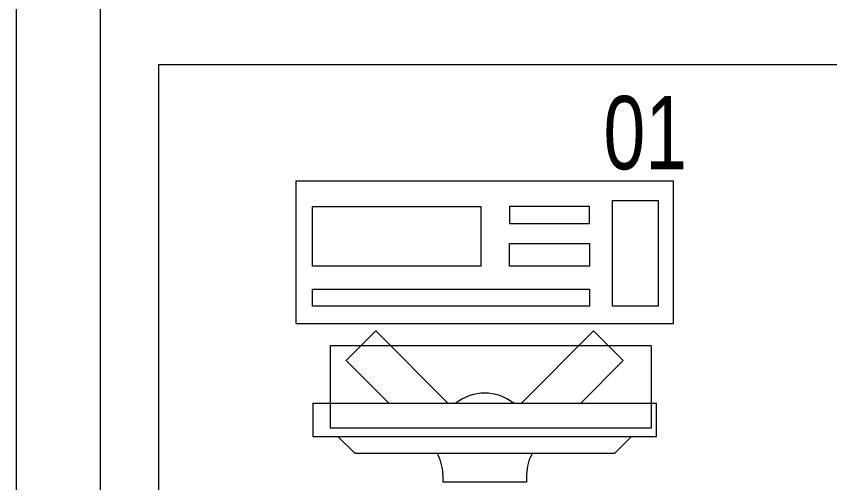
# Model space of a CAD drawing. Header units: millimetres. Extents: x -160614 to 59925, y -157025 to 0.
# Drawn here: x -105460 to -104490, y -112986 to -112429 of the extents above; entities that cross this region are included whole.
import ezdxf

# ---------------------------------------------------------------- set-up
doc = ezdxf.new("R2010")
doc.units = ezdxf.units.MM
doc.header["$LTSCALE"] = 8
doc.layers.get('0').update_dxf_attribs({"color": 9, "lineweight": 5})
for name, color, linetype, lineweight in [('72_EGR_EQP_TAG', 9, 'Continuous', 5), ('LOADING', 9, 'Continuous', 5), ('Walls', 9, 'Continuous', 5)]:
    doc.layers.add(name, color=color, linetype=linetype, lineweight=lineweight)
doc.layers.get('0').off()
doc.layers.get('0').freeze()
doc.styles.add('X3G_ENTITY_257CFD', font='swisscl.ttf', dxfattribs={"height": 200})

# ---------------------------------------------------------------- blocks, each defined once
blk = doc.blocks.new('GF21043-P')
for p, q in [((0.8, 0), (0.8, 0.75)), ((-0.8, 0), (0.8, 0))]:
    blk.add_line(p, q)
blk = doc.blocks.new('ITCWLS1-P')
at = {"layer": 'LOADING'}
for p, q in [((-0.17, 0.45), (-0.17, 0)), ((-0.17, 0.45), (0, 0.45)), ((0, 0.45), (0, 0)), ((-0.26509, 0.43, 0), (-0.30509, 0.43, 0)), ((-0.30509, 0.43, 0), (-0.30509, 0.02, 0)), ((-0.26509, 0.43, 0), (-0.26509, 0.02, 0)), ((-0.14957, 0.43047), (-0.12914, 0.43047)), ((-0.12914, 0.43047), (-0.12914, 0.40893)), ((-0.197, 0.40939), (-0.295, 0.40939)), ((-0.295, 0.02639), (-0.295, 0.40939)), ((-0.197, 0.02639), (-0.197, 0.40939)), ((-0.32509, 0.38, 0), (-0.30509, 0.4, 0)), ((-0.32509, 0.38, 0), (-0.32509, 0.07, 0)), ((-0.35032, 0.275), (-0.35961, 0.275)), ((-0.35961, 0.175), (-0.35961, 0.275)), ((-0.35032, 0.175), (-0.35961, 0.175)), ((-0.32509, 0.07, 0), (-0.30509, 0.05, 0)), ((-0.30509, 0.02, 0), (-0.26509, 0.02, 0)), ((-0.197, 0.02639), (-0.295, 0.02639)), ((-0.17, 0), (0, 0))]:
    blk.add_line(p, q, dxfattribs=at)
at = {"layer": 'LOADING', "extrusion": (2.48281e-10, 3.18408e-10, -1)}
for p, q in [((-0.26509, 0.33952), (-0.21443, 0.39019)), ((-0.17907, 0.35483), (-0.21443, 0.39019)), ((-0.26509, 0.26881), (-0.17907, 0.35483))]:
    blk.add_line(p, q, dxfattribs=at)
at = {"layer": 'LOADING', "extrusion": (2.48281e-10, -3.18408e-10, -1)}
for p, q in [((-0.26509, 0.18119), (-0.17907, 0.09517)), ((-0.26509, 0.11048), (-0.21443, 0.05981)), ((-0.17907, 0.09517), (-0.21443, 0.05981))]:
    blk.add_line(p, q, dxfattribs=at)
at = {"layer": 'LOADING'}
for points in [[(-0.12914, 0.40893), (-0.12914, 0.09996), (-0.14957, 0.09996), (-0.14957, 0.43047)], [(-0.14957, 0.09997), (-0.14957, 0.09997), (-0.14957, 0.09997), (-0.14957, 0.09997), (-0.14957, 0.09997), (-0.14957, 0.09997), (-0.14957, 0.09997), (-0.14957, 0.09997), (-0.14957, 0.09997)], [(-0.14957, 0.09997), (-0.14957, 0.09997), (-0.14957, 0.09997), (-0.14957, 0.09997), (-0.14957, 0.09997), (-0.14957, 0.09997), (-0.14957, 0.09997), (-0.14957, 0.09997), (-0.14957, 0.09997), (-0.14957, 0.09997), (-0.14957, 0.09997), (-0.14957, 0.09997), (-0.14957, 0.09997), (-0.14957, 0.09997), (-0.14957, 0.09997), (-0.14957, 0.09997), (-0.14957, 0.09997), (-0.14957, 0.09997)], [(-0.14957, 0.09996), (-0.14957, 0.09996), (-0.14957, 0.09996), (-0.14957, 0.09996), (-0.14957, 0.09996), (-0.14957, 0.09996), (-0.14957, 0.09996), (-0.14957, 0.09996), (-0.14957, 0.09996), (-0.14957, 0.09996)], [(-0.14957, 0.09996), (-0.14957, 0.09996), (-0.14957, 0.09996), (-0.14957, 0.09996), (-0.14957, 0.09996), (-0.14957, 0.09996), (-0.14957, 0.09996)], [(-0.14957, 0.09997), (-0.14957, 0.09997), (-0.14957, 0.09997), (-0.14957, 0.09997), (-0.14957, 0.09997), (-0.14957, 0.09997), (-0.14957, 0.09997), (-0.14957, 0.09997), (-0.14957, 0.09997), (-0.14957, 0.09997)], [(-0.14957, 0.09997), (-0.14957, 0.09997), (-0.14957, 0.09997), (-0.14957, 0.09997), (-0.14957, 0.09997), (-0.14957, 0.09997), (-0.14957, 0.09997), (-0.14957, 0.09997), (-0.14957, 0.09997), (-0.14957, 0.09997), (-0.14957, 0.09997), (-0.14957, 0.09997), (-0.14957, 0.09997), (-0.14957, 0.09997), (-0.14957, 0.09997)], [(-0.14957, 0.09997), (-0.14957, 0.09997), (-0.14957, 0.09997), (-0.14957, 0.09997), (-0.14957, 0.09997), (-0.14957, 0.09997), (-0.14957, 0.09997), (-0.14957, 0.09997), (-0.14957, 0.09997), (-0.14957, 0.09997)], [(-0.14957, 0.09997), (-0.14957, 0.09997), (-0.14957, 0.09997), (-0.14957, 0.09997), (-0.14957, 0.09997), (-0.14957, 0.09997), (-0.14957, 0.09997), (-0.14957, 0.09997), (-0.14957, 0.09997), (-0.14957, 0.09997)], [(-0.14957, 0.09996), (-0.14957, 0.09996), (-0.14957, 0.09996), (-0.14957, 0.09996), (-0.14957, 0.09996), (-0.14957, 0.09996), (-0.14957, 0.09996), (-0.14957, 0.09996), (-0.14957, 0.09996), (-0.14957, 0.09996), (-0.14957, 0.09996), (-0.14957, 0.09996), (-0.14957, 0.09996), (-0.14957, 0.09996), (-0.14957, 0.09996), (-0.14957, 0.09996), (-0.14957, 0.09996), (-0.14957, 0.09996), (-0.14957, 0.09997), (-0.14957, 0.09997), (-0.14957, 0.09997), (-0.14957, 0.09997), (-0.14957, 0.09997), (-0.14957, 0.09997), (-0.14957, 0.09997), (-0.14957, 0.09997), (-0.14957, 0.09997), (-0.14957, 0.09997), (-0.14957, 0.09997), (-0.14957, 0.09997), (-0.14957, 0.09997), (-0.14957, 0.09997), (-0.14956, 0.09997), (-0.14956, 0.09997), (-0.14956, 0.09997), (-0.14956, 0.09996), (-0.14956, 0.09996), (-0.14956, 0.09996), (-0.14956, 0.09996), (-0.14956, 0.09996), (-0.14956, 0.09996), (-0.14956, 0.09996), (-0.14956, 0.09996), (-0.14956, 0.09996), (-0.14956, 0.09996), (-0.14956, 0.09996), (-0.14956, 0.09996), (-0.14956, 0.09996), (-0.14957, 0.09996), (-0.14957, 0.09996), (-0.14957, 0.09996), (-0.14957, 0.09996), (-0.14957, 0.09996), (-0.14957, 0.09996)], [(-0.14957, 0.09996), (-0.14957, 0.09996), (-0.14957, 0.09996), (-0.14957, 0.09996), (-0.14957, 0.09996), (-0.14957, 0.09996), (-0.14957, 0.09996), (-0.14957, 0.09996), (-0.14957, 0.09996), (-0.14957, 0.09996), (-0.14957, 0.09997), (-0.14957, 0.09997), (-0.14957, 0.09997), (-0.14957, 0.09996), (-0.14957, 0.09996), (-0.14957, 0.09996), (-0.14957, 0.09996), (-0.14957, 0.09996), (-0.14957, 0.09996), (-0.14957, 0.09997), (-0.14957, 0.09997), (-0.14957, 0.09997), (-0.14957, 0.09997), (-0.14957, 0.09997), (-0.14957, 0.09997), (-0.14957, 0.09997), (-0.14957, 0.09997), (-0.14957, 0.09997), (-0.14957, 0.09997), (-0.14957, 0.09997), (-0.14957, 0.09997), (-0.14957, 0.09997), (-0.14957, 0.09997), (-0.14957, 0.09997), (-0.14957, 0.09997), (-0.14957, 0.09997), (-0.14957, 0.09997), (-0.14957, 0.09997), (-0.14957, 0.09997), (-0.14957, 0.09997), (-0.14957, 0.09997), (-0.14957, 0.09997), (-0.14957, 0.09997), (-0.14957, 0.09997), (-0.14957, 0.09997), (-0.14957, 0.09997), (-0.14957, 0.09997), (-0.14957, 0.09997), (-0.14957, 0.09997), (-0.14957, 0.09997), (-0.14957, 0.09997), (-0.14957, 0.09997), (-0.14957, 0.09997), (-0.14957, 0.09997), (-0.14957, 0.09997), (-0.14957, 0.09997), (-0.14957, 0.09997), (-0.14957, 0.09997), (-0.14957, 0.09997), (-0.14957, 0.09997), (-0.14957, 0.09997), (-0.14957, 0.09997), (-0.14957, 0.09997), (-0.14957, 0.09997), (-0.14957, 0.09997), (-0.14957, 0.09997), (-0.14957, 0.09997), (-0.14957, 0.09997), (-0.14957, 0.09997), (-0.14957, 0.09997), (-0.14957, 0.09997), (-0.14957, 0.09997), (-0.14957, 0.09997), (-0.14957, 0.09997), (-0.14957, 0.09997), (-0.14957, 0.09997), (-0.14957, 0.09997), (-0.14957, 0.09997), (-0.14957, 0.09997), (-0.14957, 0.09997), (-0.14956, 0.09997), (-0.14957, 0.09997), (-0.14957, 0.09997), (-0.14957, 0.09997), (-0.14957, 0.09997), (-0.14956, 0.09997), (-0.14957, 0.09997), (-0.14957, 0.09997), (-0.14957, 0.09997), (-0.14957, 0.09997), (-0.14957, 0.09997), (-0.14957, 0.09997), (-0.14957, 0.09997), (-0.14957, 0.09997), (-0.14957, 0.09997), (-0.14957, 0.09997), (-0.14956, 0.09997), (-0.14957, 0.09996), (-0.14957, 0.09996), (-0.14957, 0.09996), (-0.14956, 0.09996), (-0.14957, 0.09996), (-0.14957, 0.09996), (-0.14957, 0.09996), (-0.14957, 0.09996), (-0.14957, 0.09996), (-0.14957, 0.09996), (-0.14957, 0.09996), (-0.14957, 0.09996), (-0.14957, 0.09996), (-0.14957, 0.09996)], [(-0.14957, 0.09996), (-0.14957, 0.09996), (-0.14957, 0.09996), (-0.14957, 0.09996), (-0.14957, 0.09996), (-0.14957, 0.09996), (-0.14957, 0.09996), (-0.14957, 0.09996)], [(-0.14957, 0.09996), (-0.14957, 0.09996), (-0.14957, 0.09996), (-0.14957, 0.09996), (-0.14957, 0.09996), (-0.14957, 0.09996), (-0.14957, 0.09996), (-0.14957, 0.09996), (-0.14957, 0.09996), (-0.14957, 0.09996), (-0.14957, 0.09996), (-0.14957, 0.09996), (-0.14957, 0.09996), (-0.14957, 0.09996), (-0.14957, 0.09996), (-0.14957, 0.09996), (-0.14957, 0.09996), (-0.14957, 0.09996), (-0.14957, 0.09996), (-0.14957, 0.09996), (-0.14957, 0.09996), (-0.14957, 0.09996), (-0.14957, 0.09996), (-0.14957, 0.09996), (-0.14957, 0.09996), (-0.14957, 0.09996), (-0.14957, 0.09996), (-0.14957, 0.09996), (-0.14957, 0.09996), (-0.14957, 0.09996), (-0.14957, 0.09996), (-0.14957, 0.09996), (-0.14957, 0.09996), (-0.14957, 0.09996), (-0.14957, 0.09996), (-0.14957, 0.09996), (-0.14957, 0.09996), (-0.14957, 0.09996), (-0.14957, 0.09996), (-0.14957, 0.09996), (-0.14957, 0.09996), (-0.14957, 0.09996), (-0.14957, 0.09996), (-0.14957, 0.09996), (-0.14957, 0.09996), (-0.14957, 0.09996), (-0.14957, 0.09996), (-0.14957, 0.09996), (-0.14956, 0.09996), (-0.14956, 0.09996), (-0.14956, 0.09996), (-0.14956, 0.09996), (-0.14957, 0.09996), (-0.14957, 0.09996), (-0.14957, 0.09996), (-0.14957, 0.09996), (-0.14957, 0.09996), (-0.14957, 0.09996), (-0.14956, 0.09996), (-0.14957, 0.09996), (-0.14957, 0.09996), (-0.14957, 0.09996), (-0.14957, 0.09996), (-0.14957, 0.09996), (-0.14957, 0.09996), (-0.14957, 0.09996), (-0.14957, 0.09996), (-0.14957, 0.09996), (-0.14957, 0.09996), (-0.14956, 0.09996), (-0.14956, 0.09996), (-0.14957, 0.09996), (-0.14957, 0.09996), (-0.14957, 0.09996), (-0.14957, 0.09996), (-0.14957, 0.09996), (-0.14957, 0.09996), (-0.14957, 0.09996), (-0.14957, 0.09996), (-0.14957, 0.09996), (-0.14957, 0.09996), (-0.14957, 0.09996), (-0.14957, 0.09996), (-0.14957, 0.09996), (-0.14957, 0.09996), (-0.14957, 0.09996), (-0.14957, 0.09996), (-0.14957, 0.09996), (-0.14957, 0.09996)], [(-0.14957, 0.09996), (-0.14957, 0.09996), (-0.14957, 0.09996), (-0.14957, 0.09996), (-0.14957, 0.09996), (-0.14957, 0.09996), (-0.14957, 0.09996), (-0.14957, 0.09996), (-0.14957, 0.09996), (-0.14957, 0.09996), (-0.14957, 0.09996), (-0.14957, 0.09996)], [(-0.14957, 0.09996), (-0.14957, 0.09996), (-0.14956, 0.09996), (-0.14956, 0.09996), (-0.14956, 0.09996), (-0.14956, 0.09996), (-0.14957, 0.09996)], [(-0.14957, 0.09996), (-0.14957, 0.09996), (-0.14957, 0.09996), (-0.14957, 0.09996), (-0.14957, 0.09996), (-0.14957, 0.09996), (-0.14957, 0.09996), (-0.14957, 0.09996), (-0.14957, 0.09996), (-0.14956, 0.09996), (-0.14956, 0.09996), (-0.14956, 0.09996), (-0.14956, 0.09996), (-0.14956, 0.09996), (-0.14956, 0.09996), (-0.14956, 0.09996), (-0.14957, 0.09996)]]:
    blk.add_lwpolyline(points, dxfattribs=at)
for points in [[(-0.1019, 0.43047), (-0.03039, 0.43047), (-0.03039, 0.22944), (-0.1019, 0.22944)], [(-0.1019, 0.19536), (-0.07466, 0.19536), (-0.07466, 0.09996), (-0.1019, 0.09996)], [(-0.03039, 0.19536), (-0.05082, 0.19536), (-0.05082, 0.09996), (-0.03039, 0.09996)], [(-0.14956, 0.09996), (-0.14956, 0.09996), (-0.14956, 0.09996), (-0.14956, 0.09996), (-0.14956, 0.09996), (-0.14956, 0.09996), (-0.14956, 0.09996), (-0.14956, 0.09996), (-0.14957, 0.09996), (-0.14957, 0.09996), (-0.14957, 0.09996), (-0.14957, 0.09996), (-0.14957, 0.09996), (-0.14957, 0.09996), (-0.14957, 0.09996), (-0.14957, 0.09996), (-0.14957, 0.09996), (-0.14957, 0.09996), (-0.14957, 0.09996), (-0.14957, 0.09996), (-0.14957, 0.09996), (-0.14957, 0.09996), (-0.14957, 0.09996), (-0.14957, 0.09996), (-0.14957, 0.09996), (-0.14957, 0.09996), (-0.14957, 0.09996), (-0.14957, 0.09996), (-0.14957, 0.09996), (-0.14957, 0.09996), (-0.14957, 0.09996), (-0.14957, 0.09996), (-0.14957, 0.09996), (-0.14957, 0.09996), (-0.14957, 0.09996), (-0.14957, 0.09996), (-0.14957, 0.09996), (-0.14957, 0.09996), (-0.14957, 0.09996), (-0.14957, 0.09996), (-0.14957, 0.09996), (-0.14957, 0.09996), (-0.14957, 0.09996), (-0.14957, 0.09996), (-0.14957, 0.09996), (-0.14957, 0.09996), (-0.14957, 0.09996), (-0.14957, 0.09996), (-0.14957, 0.09996), (-0.14957, 0.09996), (-0.14957, 0.09996), (-0.14957, 0.09996), (-0.14957, 0.09996), (-0.14957, 0.09996), (-0.14957, 0.09996), (-0.14957, 0.09996), (-0.14957, 0.09996), (-0.14956, 0.09996), (-0.14956, 0.09996), (-0.14956, 0.09996), (-0.14956, 0.09996), (-0.14956, 0.09996), (-0.14956, 0.09996), (-0.14956, 0.09996), (-0.14956, 0.09996), (-0.14956, 0.09996), (-0.14956, 0.09996), (-0.14956, 0.09996), (-0.14956, 0.09996), (-0.14956, 0.09996), (-0.14956, 0.09996), (-0.14956, 0.09996), (-0.14956, 0.09996), (-0.14956, 0.09996), (-0.14956, 0.09996), (-0.14956, 0.09996), (-0.14956, 0.09996), (-0.14956, 0.09996), (-0.14956, 0.09996), (-0.14956, 0.09996), (-0.14956, 0.09996), (-0.14956, 0.09996), (-0.14956, 0.09996), (-0.14956, 0.09996), (-0.14956, 0.09996), (-0.14956, 0.09996), (-0.14956, 0.09996), (-0.14956, 0.09996), (-0.14956, 0.09996), (-0.14957, 0.09996), (-0.14957, 0.09996), (-0.14957, 0.09996), (-0.14957, 0.09996), (-0.14957, 0.09996), (-0.14957, 0.09996), (-0.14957, 0.09996), (-0.14957, 0.09996), (-0.14957, 0.09996), (-0.14957, 0.09996), (-0.14957, 0.09996), (-0.14957, 0.09996), (-0.14957, 0.09996), (-0.14957, 0.09996), (-0.14957, 0.09996), (-0.14957, 0.09996), (-0.14957, 0.09996), (-0.14957, 0.09996), (-0.14957, 0.09996), (-0.14957, 0.09996), (-0.14957, 0.09996), (-0.14957, 0.09996), (-0.14957, 0.09996), (-0.14957, 0.09996), (-0.14957, 0.09996), (-0.14957, 0.09996), (-0.14957, 0.09996), (-0.14957, 0.09996), (-0.14957, 0.09996), (-0.14957, 0.09996), (-0.14957, 0.09996), (-0.14957, 0.09996), (-0.14957, 0.09996), (-0.14957, 0.09996), (-0.14957, 0.09996), (-0.14957, 0.09996), (-0.14957, 0.09996), (-0.14957, 0.09996), (-0.14957, 0.09996), (-0.14957, 0.09996), (-0.14957, 0.09996), (-0.14957, 0.09996), (-0.14957, 0.09996), (-0.14957, 0.09996), (-0.14957, 0.09996), (-0.14957, 0.09996), (-0.14957, 0.09996), (-0.14957, 0.09996), (-0.14957, 0.09996), (-0.14957, 0.09996), (-0.14957, 0.09996), (-0.14957, 0.09996), (-0.14957, 0.09996), (-0.14957, 0.09996), (-0.14957, 0.09996), (-0.14957, 0.09996), (-0.14957, 0.09996), (-0.14957, 0.09996), (-0.14957, 0.09996), (-0.14957, 0.09996), (-0.14957, 0.09996), (-0.14957, 0.09996), (-0.14957, 0.09996), (-0.14957, 0.09996), (-0.14957, 0.09996), (-0.14956, 0.09996), (-0.14956, 0.09996), (-0.14956, 0.09996), (-0.14956, 0.09996), (-0.14956, 0.09996), (-0.14956, 0.09996), (-0.14956, 0.09996), (-0.14956, 0.09996), (-0.14956, 0.09996), (-0.14956, 0.09996), (-0.14956, 0.09996), (-0.14956, 0.09996), (-0.14956, 0.09996), (-0.14956, 0.09996), (-0.14956, 0.09996), (-0.14956, 0.09996), (-0.14956, 0.09996), (-0.14956, 0.09996), (-0.14956, 0.09996), (-0.14956, 0.09996), (-0.14956, 0.09996), (-0.14956, 0.09996), (-0.14956, 0.09996), (-0.14956, 0.09996), (-0.14956, 0.09996), (-0.14956, 0.09996), (-0.14956, 0.09996), (-0.14956, 0.09996), (-0.14956, 0.09996), (-0.14956, 0.09996), (-0.14956, 0.09996), (-0.14956, 0.09996), (-0.14956, 0.09996), (-0.14956, 0.09996), (-0.14956, 0.09996), (-0.14956, 0.09996), (-0.14956, 0.09996), (-0.14956, 0.09996), (-0.14956, 0.09996), (-0.14956, 0.09996), (-0.14956, 0.09996), (-0.14956, 0.09996), (-0.14956, 0.09996), (-0.14956, 0.09996), (-0.14956, 0.09996), (-0.14956, 0.09996), (-0.14956, 0.09996), (-0.14957, 0.09996), (-0.14957, 0.09996), (-0.14957, 0.09996), (-0.14957, 0.09996), (-0.14957, 0.09996), (-0.14957, 0.09996), (-0.14957, 0.09996), (-0.14957, 0.09996), (-0.14957, 0.09996), (-0.14957, 0.09996), (-0.14957, 0.09996), (-0.14957, 0.09996), (-0.14957, 0.09996), (-0.14957, 0.09996), (-0.14957, 0.09996), (-0.14957, 0.09996), (-0.14957, 0.09996), (-0.14957, 0.09996), (-0.14957, 0.09996), (-0.14957, 0.09996), (-0.14957, 0.09996), (-0.14957, 0.09996), (-0.14957, 0.09996), (-0.14957, 0.09996), (-0.14957, 0.09996), (-0.14957, 0.09996), (-0.14957, 0.09996), (-0.14957, 0.09996), (-0.14957, 0.09996), (-0.14957, 0.09996), (-0.14957, 0.09996), (-0.14957, 0.09996), (-0.14957, 0.09996), (-0.14957, 0.09996), (-0.14956, 0.09996), (-0.14956, 0.09996), (-0.14956, 0.09996), (-0.14956, 0.09996), (-0.14956, 0.09996), (-0.14956, 0.09996), (-0.14956, 0.09996), (-0.14956, 0.09996), (-0.14956, 0.09996), (-0.14956, 0.09996), (-0.14956, 0.09996), (-0.14956, 0.09996), (-0.14956, 0.09996), (-0.14956, 0.09996), (-0.14956, 0.09996), (-0.14956, 0.09996), (-0.14956, 0.09996), (-0.14956, 0.09996), (-0.14956, 0.09996), (-0.14956, 0.09996), (-0.14956, 0.09996), (-0.14956, 0.09996), (-0.14956, 0.09996), (-0.14956, 0.09996), (-0.14956, 0.09996), (-0.14956, 0.09996), (-0.14956, 0.09996), (-0.14956, 0.09996), (-0.14956, 0.09996), (-0.14956, 0.09996), (-0.14956, 0.09996), (-0.14956, 0.09996), (-0.14956, 0.09996), (-0.14956, 0.09996), (-0.14956, 0.09996), (-0.14956, 0.09996), (-0.14956, 0.09996), (-0.14956, 0.09996), (-0.14956, 0.09996), (-0.14956, 0.09996), (-0.14956, 0.09996), (-0.14956, 0.09996)], [(-0.14957, 0.09996), (-0.14957, 0.09996), (-0.14957, 0.09996), (-0.14957, 0.09996), (-0.14957, 0.09996), (-0.14957, 0.09996), (-0.14957, 0.09996), (-0.14957, 0.09996), (-0.14957, 0.09996), (-0.14957, 0.09996), (-0.14957, 0.09996), (-0.14957, 0.09996), (-0.14957, 0.09996), (-0.14957, 0.09996), (-0.14957, 0.09996), (-0.14957, 0.09996), (-0.14957, 0.09996), (-0.14957, 0.09996), (-0.14957, 0.09996), (-0.14957, 0.09996), (-0.14957, 0.09996), (-0.14957, 0.09996), (-0.14957, 0.09996), (-0.14957, 0.09996), (-0.14957, 0.09996), (-0.14957, 0.09996), (-0.14957, 0.09996), (-0.14957, 0.09996), (-0.14957, 0.09996), (-0.14957, 0.09996), (-0.14957, 0.09996), (-0.14957, 0.09996), (-0.14957, 0.09996), (-0.14957, 0.09996), (-0.14957, 0.09996), (-0.14957, 0.09996), (-0.14957, 0.09996), (-0.14957, 0.09996), (-0.14957, 0.09996), (-0.14957, 0.09996), (-0.14957, 0.09996), (-0.14957, 0.09996), (-0.14957, 0.09996), (-0.14957, 0.09996), (-0.14957, 0.09996), (-0.14957, 0.09996), (-0.14957, 0.09996), (-0.14957, 0.09996), (-0.14957, 0.09996), (-0.14957, 0.09996), (-0.14957, 0.09996), (-0.14957, 0.09996), (-0.14957, 0.09996), (-0.14957, 0.09996), (-0.14957, 0.09996), (-0.14957, 0.09996), (-0.14957, 0.09996), (-0.14957, 0.09996), (-0.14957, 0.09996), (-0.14957, 0.09996), (-0.14957, 0.09996), (-0.14957, 0.09996), (-0.14957, 0.09996), (-0.14957, 0.09996), (-0.14957, 0.09996), (-0.14957, 0.09996), (-0.14957, 0.09996), (-0.14957, 0.09996), (-0.14957, 0.09996), (-0.14957, 0.09996), (-0.14957, 0.09996), (-0.14957, 0.09996), (-0.14957, 0.09996), (-0.14957, 0.09996), (-0.14957, 0.09996), (-0.14957, 0.09996), (-0.14957, 0.09996), (-0.14957, 0.09996), (-0.14957, 0.09996), (-0.14957, 0.09996), (-0.14957, 0.09996), (-0.14957, 0.09996), (-0.14957, 0.09996), (-0.14957, 0.09996), (-0.14957, 0.09996), (-0.14957, 0.09996), (-0.14957, 0.09996), (-0.14957, 0.09996), (-0.14957, 0.09996), (-0.14957, 0.09996), (-0.14957, 0.09996), (-0.14957, 0.09996), (-0.14957, 0.09996), (-0.14957, 0.09996), (-0.14957, 0.09996), (-0.14957, 0.09996), (-0.14957, 0.09996), (-0.14957, 0.09996), (-0.14957, 0.09996), (-0.14957, 0.09996), (-0.14957, 0.09996), (-0.14957, 0.09996), (-0.14957, 0.09996), (-0.14957, 0.09996), (-0.14957, 0.09996), (-0.14957, 0.09996), (-0.14957, 0.09996), (-0.14957, 0.09996), (-0.14957, 0.09996), (-0.14957, 0.09996), (-0.14957, 0.09996), (-0.14957, 0.09996), (-0.14957, 0.09996), (-0.14957, 0.09996), (-0.14957, 0.09996), (-0.14957, 0.09996), (-0.14957, 0.09996), (-0.14957, 0.09996), (-0.14957, 0.09996), (-0.14957, 0.09996), (-0.14957, 0.09996), (-0.14957, 0.09996), (-0.14957, 0.09996), (-0.14957, 0.09996), (-0.14957, 0.09996), (-0.14957, 0.09996), (-0.14957, 0.09996), (-0.14957, 0.09996), (-0.14957, 0.09996), (-0.14957, 0.09996), (-0.14957, 0.09996), (-0.14957, 0.09996), (-0.14957, 0.09996), (-0.14957, 0.09996), (-0.14957, 0.09996), (-0.14957, 0.09996), (-0.14957, 0.09996), (-0.14957, 0.09996), (-0.14957, 0.09996), (-0.14957, 0.09996), (-0.14957, 0.09996), (-0.14957, 0.09996), (-0.14957, 0.09996), (-0.14957, 0.09996), (-0.14957, 0.09996), (-0.14957, 0.09996), (-0.14957, 0.09996), (-0.14957, 0.09996), (-0.14957, 0.09996), (-0.14957, 0.09996), (-0.14957, 0.09996), (-0.14957, 0.09996), (-0.14957, 0.09996), (-0.14957, 0.09996), (-0.14957, 0.09996), (-0.14957, 0.09996), (-0.14957, 0.09996), (-0.14957, 0.09996), (-0.14957, 0.09996), (-0.14957, 0.09996), (-0.14957, 0.09996), (-0.14957, 0.09996), (-0.14957, 0.09996), (-0.14957, 0.09996), (-0.14957, 0.09996), (-0.14957, 0.09996), (-0.14957, 0.09996), (-0.14957, 0.09996), (-0.14957, 0.09996), (-0.14957, 0.09996), (-0.14957, 0.09996), (-0.14957, 0.09996), (-0.14957, 0.09996), (-0.14957, 0.09996), (-0.14957, 0.09996), (-0.14957, 0.09996), (-0.14957, 0.09996), (-0.14957, 0.09996), (-0.14957, 0.09996), (-0.14957, 0.09996), (-0.14957, 0.09996), (-0.14957, 0.09996), (-0.14957, 0.09996), (-0.14957, 0.09996), (-0.14957, 0.09996), (-0.14957, 0.09996), (-0.14957, 0.09996), (-0.14957, 0.09996), (-0.14957, 0.09996), (-0.14957, 0.09996), (-0.14957, 0.09996), (-0.14957, 0.09996), (-0.14957, 0.09996), (-0.14957, 0.09996), (-0.14957, 0.09996), (-0.14957, 0.09996), (-0.14957, 0.09996), (-0.14957, 0.09996), (-0.14957, 0.09996), (-0.14957, 0.09996), (-0.14957, 0.09996), (-0.14957, 0.09996), (-0.14957, 0.09996), (-0.14957, 0.09996), (-0.14957, 0.09996), (-0.14957, 0.09996), (-0.14957, 0.09996), (-0.14957, 0.09996), (-0.14957, 0.09996), (-0.14957, 0.09996), (-0.14957, 0.09996), (-0.14957, 0.09996), (-0.14957, 0.09996), (-0.14957, 0.09996)], [(-0.14957, 0.09996), (-0.14957, 0.09996), (-0.14957, 0.09996), (-0.14957, 0.09996), (-0.14957, 0.09996), (-0.14957, 0.09996), (-0.14957, 0.09996), (-0.14957, 0.09996), (-0.14957, 0.09996), (-0.14957, 0.09996), (-0.14957, 0.09996), (-0.14957, 0.09996), (-0.14957, 0.09996), (-0.14957, 0.09996), (-0.14957, 0.09996), (-0.14957, 0.09996), (-0.14957, 0.09996), (-0.14957, 0.09996), (-0.14957, 0.09996), (-0.14957, 0.09996), (-0.14957, 0.09996), (-0.14957, 0.09996), (-0.14957, 0.09996), (-0.14957, 0.09996), (-0.14957, 0.09996), (-0.14957, 0.09996), (-0.14957, 0.09996), (-0.14957, 0.09996), (-0.14957, 0.09996), (-0.14957, 0.09996), (-0.14957, 0.09996), (-0.14957, 0.09996), (-0.14957, 0.09996), (-0.14957, 0.09996), (-0.14957, 0.09996), (-0.14957, 0.09996), (-0.14957, 0.09996), (-0.14957, 0.09996), (-0.14957, 0.09996), (-0.14957, 0.09996), (-0.14957, 0.09996), (-0.14957, 0.09996), (-0.14957, 0.09996), (-0.14957, 0.09996), (-0.14957, 0.09996), (-0.14957, 0.09996), (-0.14957, 0.09996), (-0.14957, 0.09996), (-0.14957, 0.09996), (-0.14957, 0.09996), (-0.14957, 0.09996), (-0.14957, 0.09996), (-0.14957, 0.09996), (-0.14957, 0.09996), (-0.14957, 0.09996), (-0.14957, 0.09996), (-0.14957, 0.09996), (-0.14957, 0.09996), (-0.14957, 0.09996), (-0.14957, 0.09996), (-0.14957, 0.09996), (-0.14957, 0.09996), (-0.14957, 0.09996), (-0.14957, 0.09996), (-0.14957, 0.09996), (-0.14957, 0.09996), (-0.14957, 0.09996), (-0.14957, 0.09996), (-0.14957, 0.09996), (-0.14957, 0.09996), (-0.14957, 0.09996), (-0.14957, 0.09996), (-0.14957, 0.09996), (-0.14957, 0.09996), (-0.14957, 0.09996), (-0.14957, 0.09996), (-0.14957, 0.09996), (-0.14957, 0.09996), (-0.14957, 0.09996), (-0.14957, 0.09996), (-0.14957, 0.09996), (-0.14957, 0.09996), (-0.14957, 0.09996), (-0.14957, 0.09996), (-0.14957, 0.09996), (-0.14957, 0.09996), (-0.14957, 0.09996), (-0.14957, 0.09996), (-0.14957, 0.09996), (-0.14957, 0.09996), (-0.14957, 0.09996), (-0.14957, 0.09996), (-0.14957, 0.09996), (-0.14957, 0.09996), (-0.14957, 0.09996), (-0.14957, 0.09996), (-0.14957, 0.09996), (-0.14957, 0.09996), (-0.14957, 0.09996), (-0.14957, 0.09996), (-0.14957, 0.09996), (-0.14957, 0.09996), (-0.14957, 0.09996), (-0.14957, 0.09996), (-0.14957, 0.09996), (-0.14957, 0.09996), (-0.14957, 0.09996), (-0.14957, 0.09996), (-0.14957, 0.09996), (-0.14957, 0.09996), (-0.14957, 0.09996), (-0.14957, 0.09996), (-0.14957, 0.09996), (-0.14957, 0.09996), (-0.14957, 0.09996), (-0.14957, 0.09996), (-0.14957, 0.09996), (-0.14957, 0.09996), (-0.14957, 0.09996), (-0.14957, 0.09996), (-0.14957, 0.09996), (-0.14957, 0.09996), (-0.14957, 0.09996), (-0.14957, 0.09996), (-0.14957, 0.09996), (-0.14957, 0.09996), (-0.14957, 0.09996), (-0.14957, 0.09996), (-0.14957, 0.09996), (-0.14957, 0.09996), (-0.14957, 0.09996), (-0.14957, 0.09996), (-0.14957, 0.09996), (-0.14957, 0.09996), (-0.14957, 0.09996), (-0.14957, 0.09996), (-0.14957, 0.09996), (-0.14957, 0.09996), (-0.14957, 0.09996), (-0.14957, 0.09996), (-0.14957, 0.09996), (-0.14957, 0.09996), (-0.14957, 0.09996), (-0.14957, 0.09996), (-0.14957, 0.09996), (-0.14957, 0.09996), (-0.14957, 0.09996), (-0.14957, 0.09996), (-0.14957, 0.09996), (-0.14957, 0.09996), (-0.14957, 0.09996), (-0.14957, 0.09996), (-0.14957, 0.09996), (-0.14957, 0.09996), (-0.14957, 0.09996), (-0.14957, 0.09996), (-0.14957, 0.09996), (-0.14957, 0.09996), (-0.14957, 0.09996), (-0.14957, 0.09996), (-0.14957, 0.09996), (-0.14957, 0.09996), (-0.14957, 0.09996), (-0.14957, 0.09996), (-0.14957, 0.09996), (-0.14957, 0.09996), (-0.14957, 0.09996), (-0.14957, 0.09996), (-0.14957, 0.09996), (-0.14957, 0.09996), (-0.14957, 0.09996), (-0.14957, 0.09996), (-0.14957, 0.09996), (-0.14957, 0.09996), (-0.14957, 0.09996), (-0.14957, 0.09996), (-0.14957, 0.09996), (-0.14957, 0.09996), (-0.14957, 0.09996), (-0.14957, 0.09996), (-0.14957, 0.09996), (-0.14957, 0.09996), (-0.14957, 0.09996), (-0.14957, 0.09996), (-0.14957, 0.09996), (-0.14957, 0.09996), (-0.14957, 0.09996), (-0.14957, 0.09996), (-0.14957, 0.09996), (-0.14957, 0.09996), (-0.14957, 0.09996), (-0.14957, 0.09996), (-0.14957, 0.09996), (-0.14957, 0.09996), (-0.14957, 0.09996), (-0.14957, 0.09996), (-0.14957, 0.09996), (-0.14957, 0.09996), (-0.14957, 0.09996), (-0.14957, 0.09996), (-0.14957, 0.09996), (-0.14957, 0.09996), (-0.14957, 0.09996), (-0.14957, 0.09996), (-0.14957, 0.09996), (-0.14957, 0.09996), (-0.14957, 0.09996), (-0.14957, 0.09996), (-0.14957, 0.09996), (-0.14957, 0.09996), (-0.14957, 0.09996), (-0.14957, 0.09996), (-0.14957, 0.09996), (-0.14957, 0.09996), (-0.14957, 0.09996), (-0.14957, 0.09996), (-0.14957, 0.09996), (-0.14957, 0.09996), (-0.14957, 0.09996)], [(-0.14957, 0.0727), (-0.02358, 0.0727), (-0.02358, 0.01818), (-0.14957, 0.01818)]]:
    blk.add_lwpolyline(points, close=True, dxfattribs=at)
for centre, radius, start, end in [((-0.35032, 0.325), 0.05, 270, 300.30934), ((-0.3089, 0.225), 0.05564, 321.94311, 38.05689), ((-0.35032, 0.125), 0.05, 59.69066, 90)]:
    blk.add_arc(centre, radius, start, end, dxfattribs=at)
blk = doc.blocks.new('GF1')
at = {"layer": 'Walls', "color": 9}
for p, q in [((-105460.17, -111742.61, 0), (-105460.17, -115862.61, 0)), ((-105360.17, -111842.61, 0), (-105360.17, -115862.61, 0))]:
    blk.add_line(p, q, dxfattribs=at)
at = {"layer": 'LOADING', "color": 9, "extrusion": (2.24019e-05, 2.3432e-18, 1), "xscale": 1000, "yscale": 1000, "zscale": 1000, "rotation": 180}
blk.add_blockref('GF21043-P', (-104490.69, -112486.91, -2.36), dxfattribs=at)
at = {"layer": 'LOADING', "color": 9, "extrusion": (-1.94018e-16, 8.01373e-06, 1), "xscale": 1000.000000000008, "yscale": 1000.000000000008, "zscale": 1000.000000000008, "rotation": 90.0000000064647}
blk.add_blockref('ITCWLS1-P', (-104676.53, -112625.45, -0.92), dxfattribs=at)
at = {"layer": '72_EGR_EQP_TAG', "color": 9, "insert": (-104710.04, -112524.11, -0.01), "char_height": 87.473, "attachment_point": 2, "style": 'X3G_ENTITY_257CFD'}
blk.add_mtext('01', dxfattribs=at)

msp = doc.modelspace()

# ---------------------------------------------------------------- block references
at = {"layer": '72_EGR_EQP_TAG'}
msp.add_blockref('GF1', (0, 0), dxfattribs=at)

doc.saveas('drawing.dxf')
